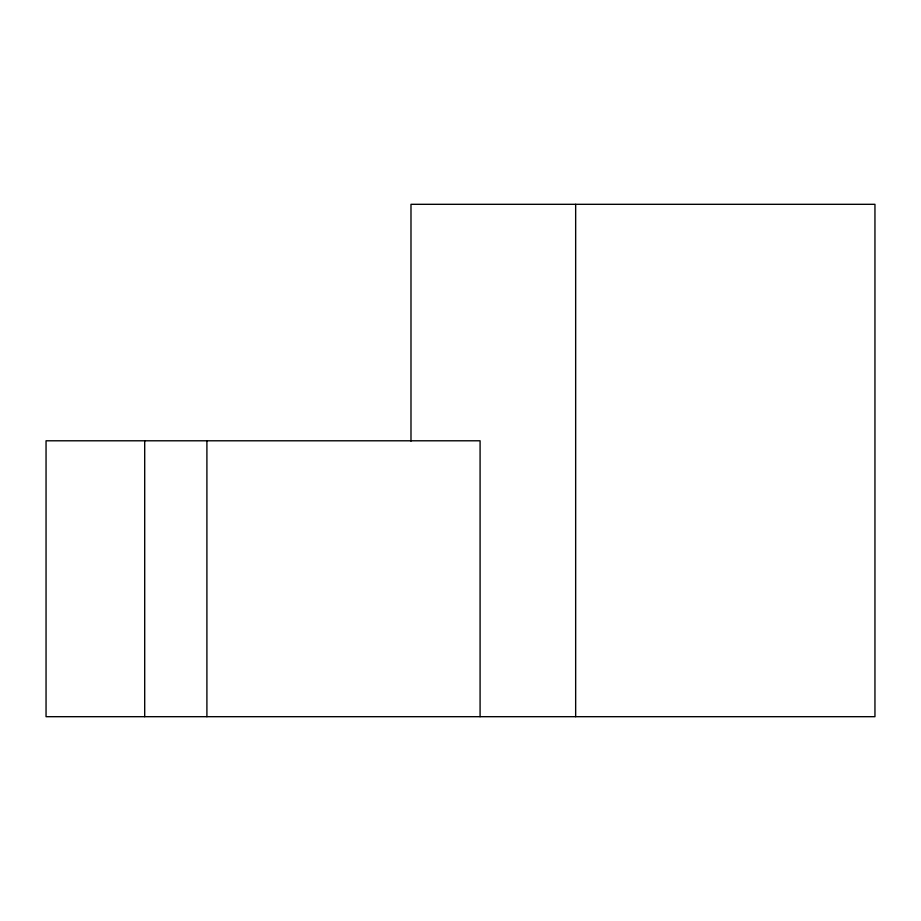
<?xml version="1.0" encoding="UTF-8"?>
<svg xmlns="http://www.w3.org/2000/svg" width="921" height="921" viewBox="0 0 921 921"><rect width="100%" height="100%" fill="white"/><g stroke="black" fill="none" stroke-linecap="round" stroke-linejoin="round"><path stroke-width="1.38" d="M575.66 204.312L575.66 716.688M480.083 716.688L480.083 440.791L46.05 440.791L46.05 716.688L874.95 716.688L874.95 204.312L410.985 204.312L410.985 441.124M206.903 440.791L206.903 716.688M144.701 440.791L144.701 716.688"/></g></svg>
